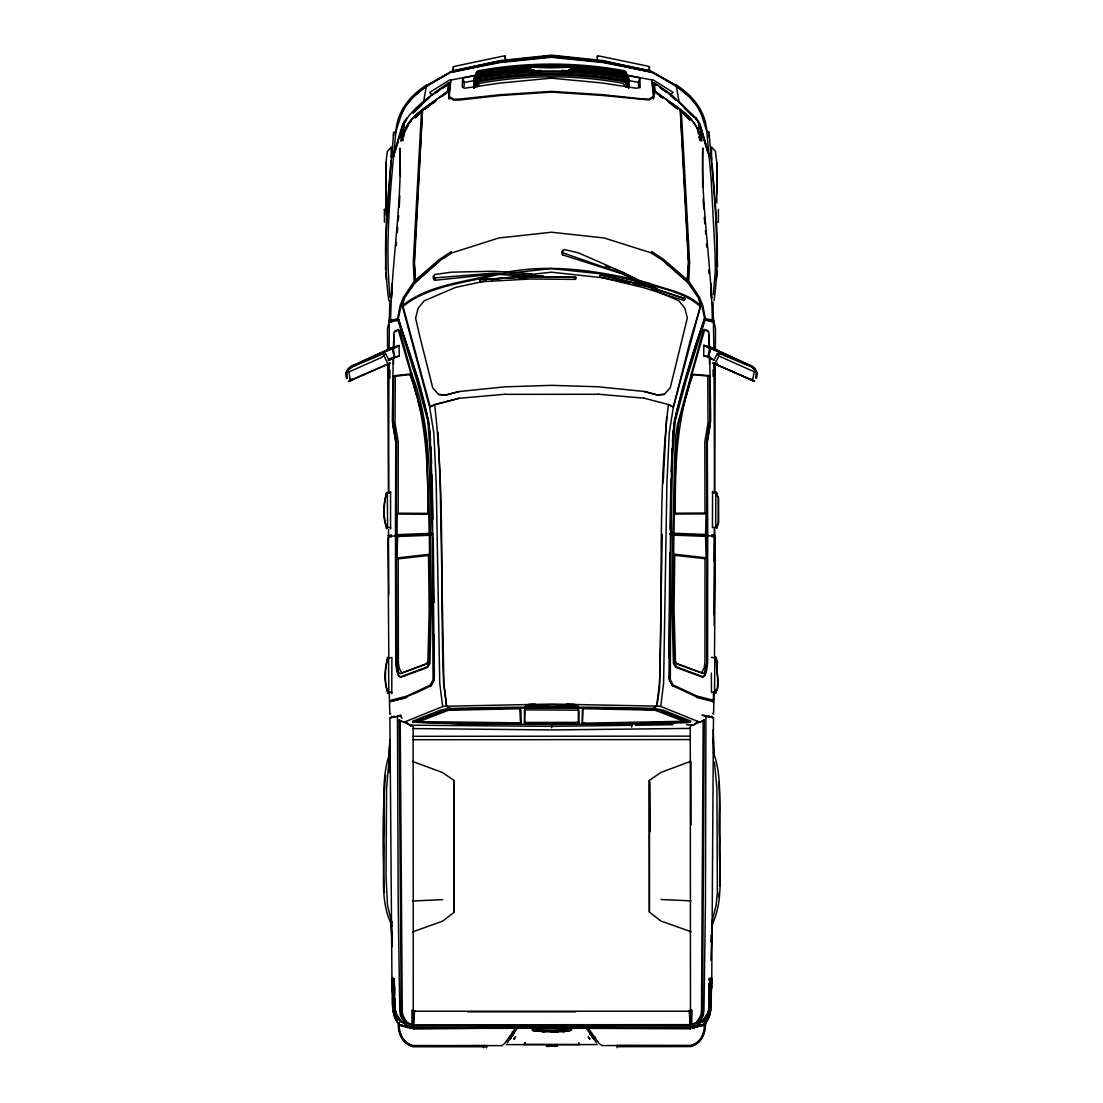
<?xml version="1.0" encoding="UTF-8"?>
<svg xmlns="http://www.w3.org/2000/svg" width="1103" height="1103" viewBox="0 0 1103 1103"><rect width="100%" height="100%" fill="white"/><g stroke="black" fill="none" stroke-linecap="round" stroke-linejoin="round"><path stroke-width="1.5" d="M384.395 209.956L384.409 209.087L384.409 222.144M388.573 529.55L388.49 536.279M388.587 492.021L388.945 363.121M402.168 718.163L399.727 715.847L389.911 718.012L391.951 979.822L392.034 978.278L393.426 978.154L394.171 982.801C396.225 995.499 390.214 1012.113 401.795 1021.585L404.911 1022.564M398.142 320.932L416.713 380.039L427.923 421.525L430.528 457.235L432.266 533.314L433.203 534.266L397.645 535.617L396.956 534.652L397.066 514.067L398.169 513.198L398.252 441.848L395.039 423.414L395.26 376.302L411.86 374.289L399.796 331.286L398.886 329.604L395.108 330.776L394.447 332.003M709.712 717.295L703.673 715.668L705.934 715.668L705.424 903.936L703.962 1010.665L703.3 1015.546L697.841 1024.935L691.719 1027.045L691.057 1025.983L690.244 1027.334L413.515 1027.5L412.687 1026.135L412.039 1027.21L405.904 1025.101L400.43 1015.725L399.769 1010.844L398.197 904.115L397.466 715.847M393.219 357.358L392.323 420.67L395.784 442.482L395.467 534.707L396.253 534.665L396.529 441.986L393.178 420.381L393.523 376.426L395.26 376.302M388.601 536.472L397.645 535.617L397.094 557.98L398.197 558.849L398.376 662.641L399.245 668.487L401.795 672.885L427.936 663.193M412.039 1027.486L412.687 1024.563L413.556 1025.887L690.202 1025.721L690.23 1011.878L691.678 1010.348L691.843 1028.175M690.202 1025.721L691.057 1024.411L691.719 1025.39L696.944 1023.322L701.908 1015.091L702.528 1010.458L704.252 719.845L703.176 720.686L701.494 1010.431L700.97 1014.774L698.957 1018.91L696.324 1022.426L691.678 1024.329M710.884 989.612L711.752 979.643L713.489 717.819L705.934 715.668M718.384 209.377L718.384 222.379L718.384 221.593M668.969 658.036L669.769 552.92M714.703 536.099L714.192 625.18M711.559 161.231L711.518 146.947L715.433 151.414L716.757 162.527L716.743 193.356M674.636 555.305L705.01 558.669L706.127 557.801L705.534 535.438L669.976 534.128L670.927 533.176L672.568 457.097L675.133 421.374L686.287 379.887L704.803 320.752M713.407 702.804L713.462 692.463M714.192 561.041L714.372 528.502M714.579 492.531L715.295 363.204M715.378 349.513L715.489 328.749L713.021 317.209M714.192 614.895L714.62 538.043M389.083 349.513L389.345 322.297L391.317 321.635L389.842 320.987L391.317 321.635L390.172 320.973L389.842 322.352L390.545 321.649M389.828 378.439L389.911 369.932M389.635 747.531L389.359 772.417L389.635 744.966L389.593 746.414M389.993 748.192L389.786 769.425M430.542 440.138C427.04 398.321 411.033 358.475 398.224 318.822L401.092 305.793L404.291 298.348L415.514 282.106L414.135 261.508L422.518 109.68L448.742 90.515L448.824 95.809L450.865 80.05L476.593 75.114M426.254 108.053L421.498 110.672L413.28 262.293L414.108 281.348L403.519 297.258L400.072 305.793L397.645 318.864L398.679 319.567L401.106 328.97M669.976 534.128L670.886 535.079L670.307 679.586L673.023 684.908L696.793 696.034L713.931 700.405L714.027 693.594M708.498 331.824L707.85 330.583L704.059 329.425L703.162 331.107L677.6 424.145L675.767 436.443L674.664 457.91L672.858 533.259L671.589 534.21L672.858 535.162L672.003 609.794L673.423 663.454L675.684 667.287L702.583 677.214L704.679 675.532L707.216 663.179M673.892 535.162L673.023 609.807L674.374 662.958L676.511 666.874L703.107 676.759L705.079 675.105L706.568 670.789L707.588 663.137L707.712 536.43L673.892 535.162L671.589 534.21L673.919 533.259L707.712 534.528L707.299 442.303L710.732 420.491L709.753 357.179M390.572 528.985L390.559 491.566M714.51 657.788L715.282 537.23L711.78 536.609M412.453 761.387L442.593 772.583L454.146 780.552L454.229 912.209L442.675 921.143L412.55 931.925M679.71 718.811L685.956 722.065L584.797 724.092L582.329 723.678L582.398 710.029L583.597 708.36M582.329 723.678L582.977 709.215L584.659 708.705L654.989 710.18L685.956 722.065M670.059 529.04L670.914 479.929M712.579 491.386L712.441 527.606L715.682 526.944L715.792 492.035L716.812 492.393L716.978 495.826M387.36 660.849L387.525 657.36L388.559 657.057L388.78 689.54L388.573 693.153L387.553 693.47L387.374 689.995M393.385 347.266L394.033 332.334L398.307 330.059L410.992 373.917L411.86 374.289C431.48 425.165 429.563 479.846 430.322 533.397L431.604 534.348L430.335 535.3L431.273 609.931L429.908 663.592L427.647 667.425L400.775 677.394L398.679 675.712L397.19 671.217M393.454 364.348L393.564 357.524L399.272 355.993L399.107 345.46L391.413 348.093L391.289 349.237M393.743 347.266L393.964 335.298M691.085 931.759L660.959 921.019L649.391 912.098L649.322 780.441L660.862 772.458L690.988 761.235L691.029 824.975M662.214 534.459L659.539 688.272L656.919 705.865L653.39 708.374C585.624 706.596 517.762 706.637 449.996 708.484L446.453 705.975L443.613 683.088C439.876 590.395 445.198 496.943 434.651 404.677L459.275 398.169M673.919 533.259L675.684 457.952L678.51 424.31L691.802 374.372L691.14 374.124L710.084 375.668M715.985 689.802L715.819 693.277L714.799 692.96L714.592 689.361L714.772 656.864L715.806 657.181L715.971 660.656M400.403 175.984L399.975 148.133C401.988 205.696 391.496 262.624 390.614 320.035L389.304 320.849L389.897 300.581M487.953 1028.286L413.473 1028.989L413.515 1027.389M535.065 1026.755L535.024 1028.299L536.375 1028.713L564.253 1028.92L568.734 1028.286L568.693 1026.741M708.691 1008.363L709.284 985.089M719.969 885.861L720.038 809.023L719.046 781.848M708.678 998.367L709.036 985.213M391.786 693.815L391.882 657.471L388.683 658.133M709.532 982.621C707.492 995.32 713.517 1011.934 701.949 1021.419C713.669 1012.292 707.602 995.651 709.656 983.173L710.318 978.885L711.545 979.009L710.815 992.328M391.744 283.829L391.303 298.444L392.144 290.158M663.165 482.99L666.584 417.265M671.189 471.753L672.099 448.521M386.174 525.18L386.34 528.682L387.374 528.323L387.567 524.725L387.346 492.228L386.326 492.586L386.16 496.019M717.005 524.987L716.84 528.489L715.682 526.944M710.884 941.852L711.104 935.041M709.326 983.421L711.587 983.449C709.877 997.209 714.689 1013.754 704.017 1024.921L695.469 1027.045L703.893 1025.183C713.986 1014.732 710.222 999.249 711.711 986.234L711.145 984.896L710.828 988.15M389.883 750.012L386.574 788.493L386.05 876.003L387.498 905.494L391.124 919.847M413.473 1028.865L413.515 1027.72L413.473 1028.492M346.673 378.563L346.866 373.228L348.479 369.919L351.347 367.271L381.679 354.435L385.705 354.022L389.083 360.267L394.502 357.372L392.737 348.603L391.951 347.707L350.892 366.375L347.61 369.229L345.846 373.159L346.673 378.563L346.342 373.228L347.859 369.629L351.057 366.775L392.737 348.603L391.951 347.707L351.305 366.679L349.141 368.526M480.163 279.611L530.764 276.577L575.738 277.363L575.449 279.39L530.322 279.018L480.081 281.803L480.412 279.528L525.621 277.06M535.727 1027.114L535.686 1028.189L534.404 1027.734M389.262 756.741L389.911 740.03M649.446 69.544L649.529 66.663L647.888 66.18L599.329 56.032L597.357 55.936L597.357 57.48M710.87 960.258L712.497 919.654L716.109 905.301L717.377 892.175L716.909 788.3L714.468 762.132M673.616 427.233C680.482 390.297 692.463 354.132 704.72 318.657L701.825 305.628L698.613 298.182L687.39 281.954L688.727 261.356L685.818 206.316M710.911 989.984L711.145 984.896M393.509 135.807L393.674 132.415L395.936 131.422L401.395 114.381L405.421 106.605L412.563 97.712L427.068 85.248L450.162 72.122L499.893 62.044L551.321 56.763L602.748 61.989L652.493 72.012L675.601 85.11L690.12 97.547L697.275 106.439L701.301 114.202L706.789 131.243L711.09 178.052L715.034 252.477L715.378 270.014L713.296 294.611M672.444 441.696L673.285 430.294M415.597 232.568L416.989 206.468M389.855 770.832L388.532 770.969L390.021 767.964L388.614 769.398M464.018 86.737L464.266 82.422L462.75 77.996L476.51 75.376M399.189 207.364L399.837 195.796M450.865 80.05L449.224 91.839L447.418 91.439C431.604 104.882 405.945 114.85 402.802 137.985M649.377 71.13L649.281 66.8M717.253 270.814L716.302 279.955M717.529 266.278L715.626 214.451L711.986 163.658M756.341 378.329L756.658 372.993L755.141 369.395L751.929 366.541L710.235 348.424L708.471 357.179L713.903 360.074L717.267 353.829L721.307 354.242L751.639 367.037L754.521 369.684L756.134 372.993L756.341 378.329L757.154 372.924L755.39 368.995L752.094 366.141L711.021 347.514L710.235 348.424L711.021 347.514L751.681 366.444L754.935 369.215M596.985 60.472L597.523 56.074M396.28 245.679L396.487 242.453M462.75 77.996L462.171 86.903L464.266 88.281L499.907 83.083L551.335 78.161L602.762 83.028L636.307 88.254L640.167 87.551L639.919 77.886L627.814 75.569M704.845 1022.702C705.796 1032.436 701.453 1043.038 691.36 1045.823M413.253 1012.306L413.129 726.312L399.148 720.025L401.216 1010.638L401.837 1015.27L403.932 1019.682L406.814 1023.487L412.026 1025.556L412.067 1010.513L413.294 1010.183L413.17 1011.796M409.447 1027.072L409.365 1028.368L409.365 1026.328M704.293 1027.238L704.61 1022.633M410.84 1027.431L410.757 1028.741L411.129 1027.334M704.417 1022.619C705.231 1032.077 701.232 1042.528 691.402 1045.368L601.88 1045.575L599.287 1043.631L587.927 1027.679L586.658 1027.348M703.176 720.686L690.271 726.146L690.478 1012.14L690.437 1010.017L691.678 1010.348L691.057 1023.474L690.202 1024.659L413.556 1024.811L414.535 1010.831L412.729 1011.396L412.687 1023.639L413.556 1025.887M391.027 160.721L386.298 232.292L385.54 269.49M708.802 347.983L708.884 346.949L707.437 346.452L711.559 347.9L703.866 345.294L703.714 355.828L710.539 357.372M392.116 983.628L394.378 983.614L392.116 983.628C393.84 997.402 389.042 1013.933 399.741 1025.101L407.476 1027.293L407.558 1026.273M705.52 1020.937C706.347 1031.663 702.101 1043.576 690.74 1046.582L617.17 1046.678L617.17 1047.781M687.941 275.143L688.768 264.941M397.259 232.485L397.687 227.439M398.252 220.71L398.679 215.664M710.87 993.32L711.918 981.656L711.711 980.484L710.36 980.291L710.07 981.256M575.449 279.39L575.656 277.156M653.569 98.98L651.79 79.926L627.731 75.294M710.884 985.544L710.98 980.967L709.532 980.788M710.911 994.644L711.711 986.234M719.418 365.893L714.275 363.632L753.004 380.645L752.025 380.301L752.191 378.632M531.467 276.357L531.549 273.834L494.185 271.241L451.678 272.151L435.065 274.454L433.382 276.95L433.631 279.362L434.913 280.286L493.689 274.137L531.467 276.357L531.549 273.834M449.721 89.963L449.114 99.105L448.742 90.515M391.331 157.508L392.089 150.849M433.631 279.362L433.548 275.516M404.112 123.536L402.388 126.666L400.83 140.991L401.864 140.715C403.422 128.031 411.281 118.021 421.498 110.672M718.618 897.387L719.197 892.451M448.287 85.551L448.48 84.159M434.155 678.717L434.237 634.652M448.742 91.632L449.307 87.192M402.471 135.159L403.133 130.292M402.402 134.552L404.112 123.026M403.615 127.686L404.029 124.722L403.574 127.934M447.418 91.439L448.563 82.849L449.721 83.194L448.742 90.57L450.369 82.67L446.15 85.538M699.853 722.203L660.752 706.458L663.606 683.102L666.915 483.004L669.259 432.803L673.395 407.007L700.681 305.572L698.613 298.182M402.664 134.373L403.119 131.147M480.081 281.803L480.412 279.528M402.595 134.952L403.009 132.139M402.733 134.759L403.202 131.698M403.891 127.107L404.36 124.046M399.272 355.993L391.91 358.461L394.502 357.372L391.951 347.707M643.752 398.073L668.39 404.539C657.457 496.764 663.261 590.243 659.497 682.922L656.685 706.099L551.693 704.059L446.701 706.223L443.861 683.047L440.166 483.073L438.084 432.417M542.593 1026.907L542.345 1028.396L542.262 1027.569L538.595 1027.527M385.609 775.299C382.079 814.152 382.838 853.667 384.409 892.644M395.936 131.422C390.696 186.366 384.768 242.136 389.993 297.19M393.674 132.415C389.29 188.186 380.88 245.128 388.876 300.788M710.167 425.234L706.926 442.4L707.23 503.823M646.854 284.174L646 286.504L622.313 273.834L562.489 254.848L562.24 251.512L564.502 249.54L578.565 252.918L623.25 272.482L646.854 284.174L646.689 284.988L622.85 272.648L613.309 268.994M403.753 136.744L404.939 131.078L408.965 123.302L411.433 120.958L408.965 123.302M525.042 1042.652L524.104 1044.624L525.29 1042.611L524.504 1044.458L579.682 1044.596L578.73 1042.625M714.041 300.595C721.969 244.935 713.503 187.993 709.05 132.236L706.789 131.243M392.971 980.236L393.302 978.733L394.571 978.651M556.326 66.277L552.313 66.649L552.575 65.753L552.644 66.759L544.468 66.828L546.316 66.676M710.111 347.224L707.823 356.931L714.647 360.391M393.192 991.569L392.571 985.076L391.992 986.413C393.495 999.428 389.745 1014.925 399.865 1025.363L407.558 1027.513L407.793 1026.438M395.908 132.291C396.735 111.568 410.068 95.368 426.944 84.752M562.489 254.848L562.24 251.512M562.406 252.146L562.902 250.16M695.18 1025.942L695.469 1027.045L703.314 1024.687L695.497 1026.962M504.953 57.921L505.284 55.991L503.299 56.088L454.767 66.29L453.361 66.911L453.278 71.24M701.839 328.804L704.514 318.767L712.317 319.856C711.38 262.445 700.819 205.516 702.763 147.967L702.597 187.358M407.558 1027.513L408.579 1026.107M584.797 724.092L585.045 723.168L685.253 721.238M689.237 385.416L686.631 394.846M690.078 382.314L691.746 376.123M403.615 123.591C413.804 106.412 432.431 94.196 448.563 82.849M404.291 298.348L402.25 305.752L429.632 407.145L433.81 432.941L436.223 483.142L439.752 683.226L442.634 706.582L403.56 722.382M692.008 373.765L704.638 329.88L708.912 332.155L709.615 348.769M691.802 374.372L692.987 374.662C676.36 419.374 675.036 466.955 675.312 514.067L706.099 513.888L705.534 535.438L714.579 536.279M712.248 349.279L712.538 348.272M504.071 272.689C552.148 262.941 600.928 271.297 647.93 282.768C665.716 289.593 686.287 291.992 700.681 305.572L690.092 341.006L673.395 407.007L668.39 404.539L672.83 406.8M653.073 83.925L654.093 82.725L670.431 93.769L670.141 94.734L672.32 96.664M402.388 126.666L393.151 157.053L398.528 140.894M399.451 137.778L400.858 133.105M449.721 83.194L436.264 91.921M525.552 723.375L525.841 722.465L578.344 722.341L578.91 723.168L524.49 723.196L524.435 710.208L525.717 709.891L578.951 710.167L578.91 723.168M708.678 979.836L709.119 978.471M401.327 131.56L403.781 125.439M714.978 363.866L712.717 362.928L754.576 381.307L714.978 363.866L718.798 355.966L717.267 353.829M401.74 139.833L403.174 139.13M638.651 86.641L638.403 82.325L639.919 77.886M651.128 72.619L651.418 71.805L648.578 70.358L604.375 61.423M546.481 66.442L545.64 65.67L550.948 65.339L548.756 65.642L549.708 66.318M545.627 66.359L546.592 66.277M418.809 722.534L419.126 721.61L520.506 722.851L521.085 723.72L465.259 723.706L417.444 722.217L422.311 719.57M704.514 318.767L695.028 346.769L677.145 409.213L674.429 420.739L672.968 434.582L671.065 483.142L668.997 675.905L669.783 680.606L672.899 686.411M688.727 261.356L680.51 110.769L680.179 109.528L653.941 90.391L653.721 94.362M702.184 1036.489L703.976 1031.843M566.597 704.059L574.511 704.321L578.082 706.306L577.214 707.299L526.172 707.326L525.304 706.334L528.875 704.348L535.12 704.1M752.632 380.052L754.19 371.739L718.798 355.966M433.948 680.344L430.956 685.804L417.968 692.036L401.409 698.737L390.145 701.26M646.923 286.146L684.894 298.596L683.943 300.43L644.111 287.8L599.618 276.95L600.694 274.909L638.582 284.188M401.106 114.436C409.585 93.714 431.962 83.166 450.245 72.715M476.951 85.993L478.082 83.29M476.951 84.021L479.515 80.257C526.972 71.557 575.669 71.53 623.14 80.174L624.588 81.25M476.951 87.109L479.515 83.387C526.972 74.646 575.683 74.618 623.14 83.304L625.718 87.027M715.447 692.146C721.472 689.802 712.469 641.491 717.529 662.82C714.675 669.438 722.906 691.029 713.558 692.229M389.924 317.402L387.456 329.025L387.594 349.706M683.943 300.43L684.853 298.348M474.29 88.088L478.04 81.898C526.476 72.936 576.18 72.908 624.629 81.815L628.379 88.006M473.683 88.254L478.04 80.767C526.476 71.805 576.18 71.778 624.629 80.684L628.986 88.157M721.376 353.718L721.831 352.767L735.246 359.151M713.889 349.334L713.062 302.098M713.6 322.104L712.069 321.731M706.347 1020.592L708.112 1016.966M712.896 321.4L704.265 319.401L705.286 318.698L702.859 305.614L699.399 297.093L688.782 281.196L689.596 262.128L681.902 120.778L681.199 110.521L680.51 110.769M512.33 1031.87L514.067 1033.097L512.702 1035.262M423.745 100.897L426.406 85.965L449.914 72.44L499.893 62.568L551.321 57.287L602.748 62.499L652.742 72.315L676.263 85.827L678.938 100.745M404.98 122.212L405.463 121.275M414.811 280.7L439.132 259.632L451.292 251.581M599.618 276.95L600.694 274.909M389.979 752.742C379.818 780.372 385.857 810.981 384.009 839.81C385.388 868.323 378.426 899.855 392.337 926.12M404.98 130.885L408.372 124.542M405.78 129.864L407.82 126.059M707.34 1013.988L701.825 1021.64M558.311 1031.126L560.489 1031.264L550.7 1031.14M385.705 354.022L381.721 357.386L348.81 371.973L350.368 380.287L348.438 381.541L390.269 363.121L350.368 380.287M711.021 347.514L708.471 357.179L711.063 358.268L708.347 356.614L703.714 355.828M512.509 1035.496C515.735 1030.423 508.235 1041.756 511.475 1036.655M713.117 349.265L713.531 348.645L721.417 352.67L703.866 345.294M577.503 707.161L578.082 706.306L577.214 707.299L573.105 705.231L551.693 705.024L530.281 705.258L525.883 707.188M712.069 924.783C724.699 898.462 718.37 867.799 719.528 839.617C717.653 810.788 723.651 780.179 713.462 752.549M524.49 723.196L525.056 709.422M507.201 1042.845L511.006 1037.413M512.909 1034.697L517.665 1027.899M430.46 686.549L433.576 680.744L434.361 676.042L432.073 483.279L430.101 434.72L428.626 420.877L417.499 378.66L398.431 318.946L390.614 320.035M542.662 65.78L552.272 65.504M514.88 1029.058L504.485 1043.686L501.906 1045.644L412.37 1045.52C402.498 1042.693 398.638 1032.243 399.134 1022.812M690.023 722.396L662.641 711.063L656.974 709.684L595.427 708.154L507.959 708.209L450.327 709.45L440.745 711.187L413.046 722.189L465.259 724.078L551.707 724.478L638.154 723.982L688.051 722.672L691.016 721.155L663.137 710.153L653.39 708.374M703.273 1024.852L708.691 1015.753M381.514 353.567L389.442 348.824L395.522 346.632L391.413 348.093L391.62 349.086M511.392 1037.123L509.876 1039.054L514.067 1033.097M404.773 122.061L406.524 119.744M406.786 118.049L402.885 123.743L393.275 155.426L393.854 156.447M404.691 121.675L406.414 119.441M392.902 425.413L396.156 442.579L396.556 666.502M707.381 536.43L706.651 535.479L707.381 534.541M700.97 1021.957L697.841 1024.935M415.018 282.768L439.835 260.68L452.12 252.835L498.721 238.014L551.417 232.223L604.127 237.958L650.742 252.725L663.041 260.542L687.39 281.954L663.041 260.542M392.075 921.584L392.323 923.432M690.202 1024.659L689.21 1010.679L691.016 1011.23L413.087 1011.23L412.067 1010.513L413.501 1012.044L413.556 1024.811M402.926 139.847L401.74 139.405M670.596 94.955L672.968 92.266L652.783 79.692M486.382 280.755L455.346 287.469L424.076 300.912L418.078 308.357L415.61 318.16L419.691 335.974L432.748 387.87L438.677 394.516L445.957 394.929L459.11 391.524L504.94 386.836L551.514 385.347L598.088 386.781L643.918 391.413L657.278 394.957L664.351 394.378L670.266 387.732L687.321 317.995L684.853 308.206L678.841 300.761L652.245 289.372M701.618 1021.281L704.872 1017.642M716.164 364.376L717.281 363.149M414.576 1010.886L413.501 1012.044L413.129 1011.327M389.345 693.773L389.442 700.598L406.58 696.2L430.335 685.06L433.038 679.724L432.307 535.217L433.203 534.266M701.591 1038.047L696.986 1042.845L690.781 1045.782L616.632 1045.465M698.695 136.869L698.902 137.71M422.394 110.479L415.155 117.856L421.346 112.079M413.198 112.933L422.463 103.889M413.074 112.685L432.169 94.706M413.294 112.961L421.346 105.364M415.004 117.497L422.146 110.562L433.341 102.593M693.925 724.933L697.579 721.459M424.779 101.628L428.64 98.139M434.444 404.732L429.632 407.145L434.444 404.732L459.234 398.28L505.146 394.226M380.935 353.153L381.555 352.863M348.52 369.615L351.43 366.968M706.651 535.479L707.712 534.528M439.835 260.68L415.514 282.106L414.425 264.389L422.518 109.68M712.317 319.856L713.641 320.656M349.072 369.105L351.347 367.175M349.127 369.091L351.264 367.327M711.862 321.69L705.244 320.187M430.211 406.938L403.022 306.331C430.046 285.001 467.052 282.795 499.232 274.206M699.798 139.681L700.998 139.226L699.592 139.433M694.476 1027.334L694.394 1026.162M425.289 108.949L428.033 106.95M592.38 1037.082L593.897 1039.012L595.248 1037.165M441.738 96.609L447.335 92.638M425.151 108.535L432.031 103.682M433.01 103.268L435.713 101.366M390.724 713.586L389.855 714.192L389.442 701.963L406.869 697.523M436.305 92.225L440.524 89.357M443.116 87.688L447.073 84.986M433.286 94.431L437.422 91.632M442.951 87.895L445.722 86.034M653.679 708.043L656.919 705.865L660.752 706.458M701.977 715.461L702.845 714.882L706.141 716.274M449.886 79.816L429.701 92.404L432.086 95.092M701.453 721.555L704.252 719.845M391.317 321.635L390.71 322.338M712.414 349.293L713.531 348.645L708.884 346.949M542.483 1030.754L540.47 1030.754M544.275 1031.512L540.47 1031.402M388.256 359.964L392.447 357.551M389.235 359.495L391.992 357.923M653.073 96.706L648.771 99.146L640.581 98.718L602.762 94.679L551.335 91.384L499.921 94.734L462.102 98.815L453.926 99.256L449.597 96.816M388.339 360.584L392.53 358.213M451.237 71.916L454.064 70.468L498.253 61.478M699.922 137.806C696.751 114.684 671.079 104.73 655.251 91.328L653.941 91.521L653.362 87.068M352.753 366.61L355.717 365.203M363.273 361.494L381.142 352.974L381.597 353.911M372.056 358.365L375.172 356.876M353.539 378.839L349.996 380.88L353.663 379.432M442.634 706.582L446.453 705.975L449.996 708.484M383.072 352.16L399.107 345.46M405.904 1025.101L402.774 1022.123M383.582 366.099L388.711 363.811L384.768 365.424M417.444 722.217L448.397 710.291L518.727 708.746L520.988 710.07L521.085 723.72M397.259 716.454L400.554 715.061L401.409 715.64M444.247 710.677L423.69 718.963M429.301 535.3L430.253 609.945L428.97 663.096L426.833 667.012L400.237 676.925L398.266 675.284L396.777 670.969L395.756 663.317L395.467 536.609L429.301 535.3L431.604 534.348L429.26 533.397L396.253 534.665M708.526 717.033L710.001 716.44L709.008 715.985M350.037 379.17L350.823 378.867L350.988 380.535M397.066 514.067L427.854 514.219C428.074 467.093 426.696 419.526 410.013 374.827L411.86 374.289M552.631 65.822C555.967 66.497 552.12 65.973 552.313 66.649M387.911 535.52L391.4 534.886M394.378 716.164L393.399 716.619L394.874 717.226M569.355 1027.706L568.073 1028.161L568.031 1027.086M389.911 718.012C393.013 717.433 391.4 716.233 391.468 716.137M394.626 356.793L393.068 347.941L399.272 345.956M562.544 1030.685L564.584 1031.622L550.962 1031.429M395.481 347.762L394.171 348.162L394.088 347.128M569.934 1030.754L555.347 1031.305L557.167 1030.726M554.037 1030.657L551.845 1031.015L557.994 1030.988M387.911 692.339C383.775 682.991 384.423 668.652 387.649 658.629C385.126 667.811 384.12 682.357 387.911 692.339L390.048 692.339M487.14 1045.547L412.991 1045.947L406.786 1043.011L402.168 1038.213L400.389 1033.566M699.385 1022.867L702.57 1021.985C713.641 1012.43 708.347 996.381 710.029 983.807L711.587 983.449M391.275 320.739L398.431 318.946M560.365 65.325L563.15 65.532L548.894 66.442M531.646 67.007L530.957 67.2L550.907 67.903L570.858 67.2L570.182 67.007M570.858 74.632L568.183 74.99M532.611 1029.788L531.936 1029.968L551.886 1030.685L571.823 1029.968L571.147 1029.788M699.123 1022.646L702.197 1021.819C714.799 1010.817 707.23 992.3 710.277 977.975L711.669 978.099L711.752 979.643M560.324 65.477L556.712 65.794L560.696 65.973L557.36 66.359M459.11 391.524L445.75 395.081L438.677 394.516M548.756 66.29L559.235 66.015L558.476 65.973M554.009 66.221L558.518 65.835M698.42 1025.762L701.329 1025.059M694.945 1026.562L701.15 1025.073M464.266 82.422L475.586 80.381M450.369 71.709L499.893 60.596L551.321 55.15L602.748 60.541L652.287 71.598M451.899 72.343L499.893 61.561L551.321 56.115L602.748 61.506L650.756 72.233M495.73 273.971C464.335 282.216 428.391 284.726 402.25 305.752L403.022 306.331M491.276 279.707L524.601 275.157M714.675 691.774L711.463 692.436L711.366 673.051M548.756 65.642L556.629 65.408L552.245 65.367M553.113 65.67L555.664 66.8L532.115 66.401L540.208 65.877M407.476 1027.293L408.289 1027.21L400.444 1024.866M528.185 275.764L519.099 277.556L525.18 276.812M626.849 86.627L628.986 86.213L628.986 85.069L624.629 77.596C576.18 68.689 526.476 68.717 478.04 77.679L476.675 78.671L473.683 86.296L478.04 78.809C526.476 69.847 576.18 69.82 624.629 78.727L628.986 86.213M387.47 493.317L390.724 492.683M389.345 320.932L391.524 321.221M553.251 66.456L554.712 66.538L553.099 66.428M389.345 322.297L397.687 320.366M556.932 1031.126L564.584 1031.622M551.996 1030.74L550.962 1030.781M410.992 373.917L392.916 375.847M557.566 66.47L557.429 66.552M552.837 1030.74L554.933 1030.74M557.029 1030.767L555.443 1030.74M550.494 66.221L538.209 66.607L551.321 65.091L559.91 65.615M394.86 320.132L398.679 319.567M538.209 65.959L541.366 65.394M538.209 66.607L541.807 66.083M556.519 66.525L554.009 66.8M397.094 557.98L428.488 554.354L429.219 609.931L427.895 661.304L426.378 664.006L400.32 673.74L398.679 672.403L396.57 662.82L396.253 536.568M398.197 558.849L430.17 555.292M388.532 770.969L390.062 770.776M549.487 66.18L550.811 66.028M713.241 701.067L696.131 696.627L672.416 685.666L669.411 680.206L668.997 676.966M410.013 374.827L410.84 374.73L412.936 382.479M548.549 66.028L554.754 65.89L553.251 65.808M531.315 274.413L551.445 272.179L603.451 277.873L629.592 283.499M539.974 66.028L539.105 66.18L541.159 66.07M511.02 272.937L551.445 268.58L603.644 274.151L637.892 281.596M499.893 61.148L504.871 60.624M509.848 60.1L514.825 59.576M519.803 59.052L524.78 58.528M531.412 57.839L536.389 57.315M541.366 56.791L546.343 56.267M558.518 66.483L557.553 66.428M554.575 66.221L562.695 66.056M391.4 536.789L387.911 537.423L388.821 657.981M449.707 708.154L440.249 710.277L418.644 718.756L412.384 721.321L413.377 722.562M711.931 715.957C712 716.04 710.387 717.253 713.489 717.819M554.037 1031.305L550.824 1031.057M545.875 66.414L546.564 65.546M433.382 276.95L434.665 277.928L493.979 273.117L531.384 275.392M544.275 1030.864L542.083 1031.002L558.311 1031.195M542.497 1030.878L542.083 1031.65L543.076 1031.815L558.394 1031.843L550.7 1031.801M541.159 65.408L539.105 65.532L545.902 65.463M532.432 67.38L511.82 68.689L478.04 73.543L473.683 81.029L476.675 73.405L478.04 72.412L511.82 67.545L539.298 65.835M530.708 68.165L511.82 69.365L478.04 74.177L476.675 75.169L473.683 82.808L478.04 75.321L511.82 70.495L530.708 69.31M534.155 69.696L511.82 71.088L478.04 75.955L476.675 76.948L473.683 84.573L478.04 77.086L511.82 72.233L541.021 70.413M557.222 66.883L560.696 66.635L557.801 66.649M664.351 394.378L657.071 394.805L643.918 391.413M560.917 1030.754L558.421 1030.754M412.536 900.999L442.661 899.648M538.14 65.973L532.846 66.387L546.247 66.938M563.702 66.8L568.983 66.387L563.702 65.973M430.322 533.397L432.266 533.314M455.608 709.119L470.319 708.678M430.335 535.3L432.307 535.217M410.178 725.181L551.707 726.353L632.005 725.291M536.803 66.69L539.56 66.621M403.009 140.508L401.823 140.026M646.496 723.03L614.412 723.389M674.898 722.286L688.258 721.941M559.952 66.883L569.713 66.401L564.198 65.946M548.936 66.787L560.31 66.952M505.022 394.336L598.005 394.281M635.425 725.25L673.009 724.74M565.15 1027.513L561.496 1027.555L561.413 1028.382L561.165 1026.893M690.271 728.407L551.707 729.938L413.129 728.573M398.169 513.198L427.936 513.364M454.105 1027.913L487.953 1027.555M486.616 1046.747L413.032 1046.747C402.416 1043.879 397.521 1033.001 398.348 1022.688M552.824 66.538L553.127 66.58M550.907 67.035L555.774 67.007M525.883 706.596L526.172 707.326L525.304 706.334L548.246 706.471M555.664 66.8L557.373 66.8M675.215 513.226L704.996 513.019L706.099 513.888M544.303 1030.988L539.891 1031.319M544.303 1031.636L543.545 1031.677L544.413 1031.801M575.931 1011.823L467.7 1011.837M568.693 1027.541L666.584 1027.913M619.059 1045.878L622.478 1045.878M631.013 1045.865L690.781 1045.782M413.142 736.308L690.285 736.142M413.142 739.727L690.285 739.561M487.953 1027.651L535.052 1027.569M539.215 1027.61L564.543 1027.596M570.375 1027.596L615.805 1027.569M487.953 1028.368L536.734 1028.258M567.011 1028.244L690.285 1028.823L690.244 1026.879M561.551 1031.36L564.584 1030.974M506.553 1044.624L597.233 1044.582M412.991 1045.947L472.76 1045.961M481.308 1045.961L484.727 1045.961M542.745 65.67L544.482 65.463L542.593 65.656M548.067 66.125L542.593 66.304M558.476 66.621L559.235 66.649L554.575 66.869M556.85 706.471L577.503 706.568M473.725 723.389L451.899 723.016M544 276.95L575.738 277.363M531.26 276.053L543.558 276.246L531.219 275.157M415.142 722.093L423.497 722.3M699.716 140.343L700.915 140.371L700.998 139.226M686.562 724.795L693.236 725.016M670.886 535.079L672.858 535.162M670.927 533.176L672.858 533.259M638.223 708.65L650.963 709.132M660.945 899.524L691.071 900.848M544.317 1031.25L541.021 1031.236L542.483 1031.415M542.662 66.428L546.509 66.773M546.399 65.615L547.433 65.629L545.627 65.711M563.343 65.822L590.822 67.504L624.615 72.315L625.98 73.308L628.986 80.946L624.615 73.46L590.822 68.648L570.223 67.366M570.223 68.028L590.822 69.31L624.615 74.094L625.98 75.087L628.986 82.711L624.615 75.238L590.836 70.454L570.223 69.172M568.5 69.682L590.836 71.047L624.615 75.873L625.98 76.865L628.986 84.49L624.629 77.003L590.836 72.191L561.634 70.399M544.524 1031.071L543.545 1031.015L544.413 1031.153M710.098 376.33L692.174 374.565L692.987 374.662M533.631 74.99L530.957 74.632M597.881 394.171L643.794 398.169M390.007 321.511L390.986 321.593M711.78 534.707L715.282 535.327M641.643 283.94L634.032 283.181L638.513 283.967M556.298 56.253L561.275 56.777M566.253 57.287L572.884 57.976M577.862 58.5L582.839 59.01M587.816 59.534L592.794 60.045M597.771 60.568L602.748 61.092M553.127 65.794L552.382 65.932M525.069 722.368L525.841 722.465M557.167 1031.374L533.797 1030.754M706.127 557.801L674.719 554.216L674.057 609.794L675.436 661.166L676.966 663.868L703.025 673.561L704.665 672.237L706.761 662.641L706.94 536.389M698.599 122.86L698.02 121.509M704.265 319.401L708.085 319.953M628.738 80.574L638.403 82.325M582.908 722.81L585.045 723.168M712.414 492.503L715.668 493.124M387.498 527.137L390.738 527.799M388.697 691.967L391.91 692.615M711.449 657.278L714.647 657.953M641.16 282.299C661.221 288.352 683.639 291.978 699.895 306.151M418.147 721.39L419.126 721.61M689.168 1010.72L691.016 1011.23M600.446 274.923L640.347 284.45M407.255 1026.355L410.357 1027.1M570.03 1030.602L551.872 1031.402L533.08 1030.767M404.622 1022.812L401.547 1021.985C390.172 1012.595 395.715 996.299 393.84 983.697L393.344 980.484L391.992 980.664L393.151 996.836M404.718 1022.384L401.795 1021.585C390.062 1012.485 396.115 995.83 394.047 983.352L393.385 979.064L392.144 979.188L393.219 995.885M405.959 1023.487L401.175 1022.15C390.09 1012.623 395.37 996.56 393.674 983.986M402.002 1025.307L408.248 1027.127M703.7 345.777L709.905 347.762M696.503 697.358L713.931 701.77L713.531 714.013L712.676 713.407M656.299 289.386L684.894 298.596M562.985 252.821L622.685 273.792L646.165 285.691M647.433 285.746L657.512 289.014L646.193 284.395M675.394 663.055L701.549 672.706L704.1 668.308L704.955 662.462L705.01 558.669M393.633 981.449L394.419 981.739L392.723 981.16L392.516 982.415L393.275 990.687M605.368 265.933L610.124 267.767M668.321 714.399L678.276 718.26M412.067 1024.494L407.421 1022.591L404.787 1019.075L402.774 1014.939L402.237 1010.596L400.224 720.852M749.351 379.198L752.025 380.301M662.2 711.835L666.791 713.751M742.705 362.694L747.172 364.817M725.871 355.842L728.849 357.262M704.72 318.657L707.34 319.898M735.398 359.316L721.21 352.519L721.459 353.374M412.412 1045.989C402.319 1043.217 397.962 1032.615 398.9 1022.881M652.411 72.605C670.707 83.028 693.098 93.548 701.591 114.257M453.361 66.911L453.209 69.654M448.659 97.271L453.554 100.07L458.641 100.139L499.921 95.547L551.335 92.114L602.762 95.492L649.129 99.959L654.024 97.147L653.941 90.391M399.148 720.025L401.947 721.734M702.901 1024.549L703.893 1025.183M651.57 251.47L663.744 259.508L688.079 280.534M656.519 85.414L652.287 82.546L651.79 79.926M660.738 88.268L666.364 92.087M656.878 85.317L652.287 82.546L653.955 90.487L652.948 83.07M659.594 87.165L672.775 96.568M659.649 95.782L662.407 97.712M669.287 102.565L677.545 108.397M675.091 106.95L677.793 108.866M662.338 97.478L653.941 91.521L653.721 94.348M667.949 101.462L677.752 108.425M659.622 95.878L662.351 97.864M671.934 104.826L677.394 108.797M675.725 84.6C692.615 95.216 705.961 111.389 706.816 132.112M699.371 128.499L698.93 125.259L700.322 126.487L709.601 156.874L699.84 123.577L695.924 117.883M671.741 95.961L676.346 100.028M670.431 93.769L695.8 117.814L699.095 123.426M395.467 534.707L396.542 535.658M670.638 95.409L675.408 100.015M751.557 366.734L754.48 369.381M681.199 110.521C691.416 117.856 699.302 127.851 700.874 140.536L701.894 140.826L700.322 126.487M685.004 115.36L689.885 119.924L681.682 111.927M405.821 721.624L410.702 726.257M689.403 112.796L694.063 117.318M683.805 107.598L691.167 114.726M680.551 110.41L690.092 119.648M678.028 101.269L694.27 117.028M687.183 110.507L694.145 117.29M682.702 112.699L689.926 119.8M401.919 1021.819L397.149 1015.477M687.886 282.602L686.976 281.486L688.451 264.224L680.179 109.528M695.428 118.159L697.165 120.392M698.93 125.259L699.633 126.169M695.304 118.421L697.068 120.723M519.789 708.402L520.506 722.851M592.214 1036.779C595.703 1041.411 587.968 1030.423 591.263 1035.455M586.079 1027.858L596.571 1042.804M591.056 1035.221L589.705 1033.056L593.524 1038.392M384.189 356.159L388.008 364.059M691.057 1025.942L691.843 1027.307L691.802 1026.066M393.812 1012.209L397.438 1020.937M397.397 1020.771L395.053 1016.097M697.937 121.882L698.599 123.357M715.061 369.422L713.903 366.237L715.061 369.408M684.274 721.459L684.605 722.382M700.074 127.479L701.398 131.381M395.812 1011.368L396.694 1014.015M396.404 1014.167L395.081 1010.196L394.777 998.56M577.558 722.437L577.848 723.347M701.866 132.939L707.961 153.165M505.119 56.129L505.657 60.527M390.434 348.465L390.724 349.458M416.396 395.012L413.777 385.581M418.202 401.382L419.567 406.166M420.477 409.351L421.829 414.135M411.198 374.537L421.663 412.343L426.241 436.678L429.26 533.397M518.369 723.21L518.617 724.133M692.629 1027.183L693.001 1028.575L692.918 1027.279M694.063 1026.824L694.394 1028.203L694.311 1026.907M695.952 1026.273L696.2 1027.348M697.744 130.719L698.323 133.422M390.007 745.587L389.773 771.797L389.773 770.611M386.505 165.905L385.981 162.72L387.291 151.594L391.193 147.126L391.22 156.626M699.757 133.049L700.46 137.641M654.093 82.725L655.251 91.328M386.588 280.148L385.719 272.524M699.922 133.38L700.336 136.193M699.137 127.769L698.682 124.556L699.302 128.996M699.826 132.594L700.281 135.807M698.971 124.68L699.426 127.92M699.867 131.147L700.543 136M699.812 131.753L700.915 139.847M652.866 87.151L653.445 91.673L652.411 83.47M710.856 152.324L711.614 158.984M708.581 270.001L708.967 273.351M434.665 277.928L434.913 280.286M710.925 291.633L711.614 298.251L711.145 283.636M391.992 986.413L393.288 999.883M392.378 984.814L393.261 994.782M704.279 217.167L704.858 223.895M705.424 230.624L705.713 233.988M696.2 1026.107L696.283 1027.127M414.108 265.106L415.086 277.005M706.471 243.887L706.678 247.113M703.135 198.926L703.714 208.853M430.901 446.949L431.659 463.729M709.05 132.236L709.298 137.31M690.202 1025.335L690.285 1028.341M392.571 985.076L393.192 998.642M391.22 924.548L392.144 946.622M391.207 921.529L392.103 943.52M713.117 729.814L714.179 756.548M713.117 738.059L713.806 756.534M690.244 1027.569L690.285 1028.713M432.045 475.159L432.941 518.989M392.765 983.269L393.247 996.864M395.039 998.546L395.37 1010.045M690.244 1027.238L690.285 1028.823M708.995 335.119L709.257 348.796M709.408 357.331L709.546 364.169M433.245 537.685L434.031 602.61M714.041 362.942L714.551 491.828M713.09 369.753L713.158 376.55M709.477 376.247L709.863 420.202L706.554 441.807L706.94 534.486M707.754 376.123L708.016 423.235L704.831 441.669L704.996 513.019M649.819 782.261L650.218 831.8M716.757 162.527L716.798 202.98M387.691 363.397L388.573 492.71M388.49 538.181L388.808 594.627M714.606 527.648L714.62 536.182M691.057 1024.411L691.057 1026.81M690.244 1026.093L690.244 1027.61M649.322 780.441L649.391 912.098M631.785 723.733L631.785 727.167M578.33 709.394L578.344 722.341M551.707 724.368L551.707 727.787M486.616 1046.692L486.616 1047.85M483.528 1046.457L483.528 1047.726M454.146 780.552L454.229 912.209M414.535 1010.831L414.535 1011.809M413.515 1026.259L413.473 1028.989M412.687 1024.563L412.687 1026.369M411.915 1027.017L411.915 1028.327M386.036 214.975L385.981 162.72L385.981 208.205M556.932 1030.478L556.918 1031.443M389.511 755.845L389.4 771.149L389.635 746.248L389.511 755.845M710.249 1003.482L709.96 1011.989L710.304 1003.551M389.083 366.361L387.939 369.602L389.083 366.417M386.45 493.799C383.224 503.781 382.576 518.327 386.712 527.51C382.92 517.5 383.913 503.147 386.45 493.799M718.315 522.932L716.716 527.441L718.563 523.056L718.549 497.991L716.454 493.537L718.301 497.922L718.315 522.932M476.675 71.847L473.683 79.485L478.04 71.998C526.462 62.995 576.18 62.968 624.615 71.916L628.986 79.388L625.98 71.764L624.615 70.771C576.166 61.865 526.476 61.892 478.026 70.854L476.675 71.847M515.418 1036.985L513.984 1039.054L515.418 1036.985M566.515 1028.134L562.764 1028.148L566.515 1028.134M531.219 275.488L519.141 278.521L531.301 277.018L543.558 277.211L531.219 275.488M557.07 1046.14L546.509 1046.347L557.07 1046.14M646.124 284.712L633.701 284.105L645.669 286.201L657.181 289.924L646.124 284.712M409.696 1026.99L406.786 1026.286L409.682 1026.99M589.788 1039.012L588.34 1036.944L589.788 1039.012"/></g></svg>
